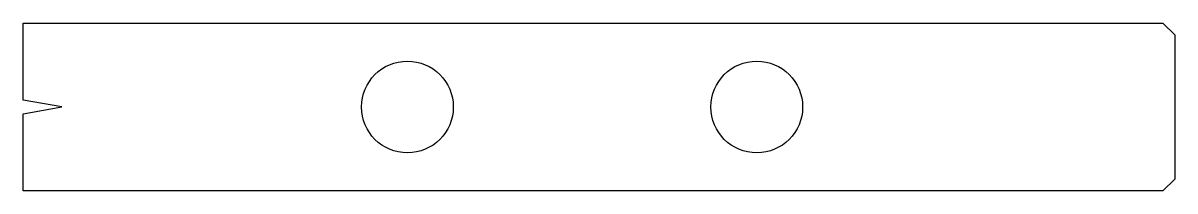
# Model space of a CAD drawing. Header units: inches. Extents: x 0 to 18.8, y 0 to 2.7.
import ezdxf

# ---------------------------------------------------------------- set-up
doc = ezdxf.new("R2010")
doc.units = ezdxf.units.IN
doc.header["$MEASUREMENT"] = 0
doc.layers.add('CUT', color=7, linetype='Continuous')

msp = doc.modelspace()

# ---------------------------------------------------------------- linework, layer by layer
at = {"layer": 'CUT'}
msp.add_lwpolyline([(0.634, 1.373), (0, 1.484), (0, 2.746), (18.628, 2.746), (18.827, 2.554), (18.827, 0.192), (18.628, 0), (0, 0), (0, 1.261)], close=True, dxfattribs=at)
for centre in [(6.282, 1.373), (11.992, 1.373)]:
    msp.add_circle(centre, 0.75, dxfattribs=at)

doc.saveas('drawing.dxf')
